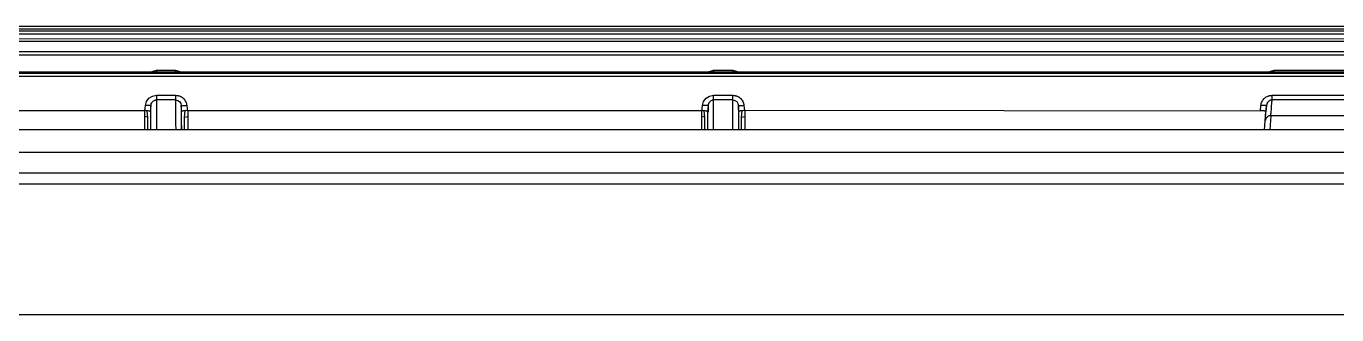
# Model space of a CAD drawing. Header units: millimetres. Extents: x 1291 to 5660, y 748 to 2981.
# Drawn here: x 1551.4 to 1786.7, y 1464.1 to 1515.9 of the extents above; entities that cross this region are included whole.
import ezdxf

# ---------------------------------------------------------------- set-up
doc = ezdxf.new("R2010")
doc.units = ezdxf.units.MM

msp = doc.modelspace()

# ---------------------------------------------------------------- linework, layer by layer
for p, q in [((1384.81, 1515.46), (2312.54, 1515.46)), ((1574.83, 1503.49), (1574.83, 1497.36)), ((1674.85, 1497.36), (1674.85, 1503.49)), ((1572.68, 1500.74), (1572.68, 1497.31)), ((1580.46, 1500.74), (1580.46, 1497.31)), ((1672.69, 1500.74), (1672.69, 1497.31)), ((1680.46, 1500.74), (1680.46, 1497.31))]:
    msp.add_line(p, q)
for points in [[(1384.81, 1515.9), (2312.54, 1515.9), (2312.54, 1515.46), (2314.27, 1515.24), (2315.88, 1514.61), (2317.29, 1513.61), (2317.58, 1513.5), (2317.86, 1513.4), (2318.03, 1513.34), (2318.3, 1513.25), (2318.39, 1513.22), (2318.43, 1513.21), (2318.46, 1513.21), (2318.51, 1513.21)], [(1379.16, 1512.32), (1379.33, 1512.37), (1379.51, 1512.44), (1380, 1512.62), (1381.42, 1513.66), (1383.05, 1514.32), (1384.81, 1514.56), (2312.54, 1514.56), (2314.3, 1514.32), (2315.93, 1513.66), (2317.35, 1512.62), (2316.25, 1512.62)], [(2315.42, 1514.5), (2315.33, 1514.54), (2315.13, 1514.61), (2315.02, 1514.65), (2314.62, 1514.76), (2314.22, 1514.86), (2313.8, 1514.94), (2313.39, 1515), (2313.28, 1515.01), (2313.17, 1515.02), (2313.07, 1515.02), (2312.97, 1515.03), (2312.54, 1515.04), (1384.81, 1515.04), (1384.39, 1515.03), (1383.97, 1515), (1383.56, 1514.94), (1383.15, 1514.87), (1382.74, 1514.77), (1382.34, 1514.65), (1382.29, 1514.63), (1382.23, 1514.62), (1382.19, 1514.6)], [(2312.54, 1513.57), (1384.81, 1513.66)], [(2314.51, 1512.87), (2314.19, 1512.95), (2313.86, 1513.02), (2313.54, 1513.07), (2313.21, 1513.11), (2312.88, 1513.14), (2312.54, 1513.14), (1384.81, 1513.14)], [(2312.54, 1511.29), (1384.81, 1511.29)], [(2312.54, 1510.7), (1384.81, 1510.7)], [(2312.3, 1507.4), (1385.05, 1507.4), (1383.13, 1507.14), (1381.37, 1506.43), (1379.82, 1505.32), (1378.56, 1503.86), (1378.55, 1503.84), (1378.56, 1503.82), (1378.56, 1503.8), (1378.57, 1503.8), (1378.59, 1503.78), (1378.62, 1503.77)], [(2312.3, 1507.65), (1385.05, 1507.65)], [(1385.05, 1507.63), (1385.05, 1506.94), (2312.3, 1506.94), (2312.3, 1507.63)], [(1573.65, 1507.66), (1574.83, 1508.03), (1574.83, 1507.65)], [(1574.83, 1508.03), (1578.27, 1508.03)], [(1578.27, 1507.65), (1578.27, 1508.03), (1579.45, 1507.66)], [(1673.67, 1507.66), (1674.85, 1508.03), (1674.85, 1507.65)], [(1674.85, 1508.03), (1678.3, 1508.03)], [(1678.3, 1507.65), (1678.3, 1508.03), (1679.47, 1507.66)], [(1774.31, 1507.67), (1775.47, 1508.03)], [(1775.47, 1507.65), (1775.47, 1508.03), (1807.72, 1508.03)], [(2294.86, 1497.28), (2294.86, 1497.32), (1402.37, 1497.28), (1400.23, 1497.31), (1398.15, 1497.42), (1396.13, 1497.59), (1394.68, 1497.76), (1393.32, 1497.95), (1392.04, 1498.19), (1390.85, 1498.45), (1388.98, 1498.97), (1388.83, 1499.02), (1388.01, 1499.34), (1387.33, 1499.66), (1386.64, 1500.1), (1386.22, 1500.56), (1386.08, 1501.02), (1386.08, 1503.99)], [(1479.34, 1500.55), (1479.35, 1500.57), (1479.37, 1500.59), (1479.42, 1500.63), (1479.5, 1500.65), (1479.6, 1500.68), (1479.72, 1500.7), (1479.85, 1500.72), (1480, 1500.72), (1480.16, 1500.74), (1572.75, 1500.74), (1572.79, 1501.21), (1572.83, 1501.69), (1573.03, 1502.39), (1573.48, 1502.97), (1574.1, 1503.35), (1574.83, 1503.49), (1578.27, 1503.49), (1578.27, 1498.13), (1578.28, 1497.65), (1578.28, 1497.36)], [(1578.27, 1503.49), (1578.46, 1503.48), (1578.64, 1503.46), (1578.74, 1503.44), (1578.78, 1503.42), (1578.82, 1503.41), (1578.91, 1503.39), (1579.08, 1503.32), (1579.16, 1503.28), (1579.2, 1503.26), (1579.25, 1503.24), (1579.28, 1503.22), (1579.32, 1503.19), (1579.48, 1503.09), (1579.62, 1502.97), (1579.65, 1502.94), (1579.68, 1502.91), (1579.71, 1502.87), (1579.75, 1502.84), (1579.87, 1502.7), (1579.97, 1502.56), (1580.06, 1502.39), (1580.08, 1502.35), (1580.1, 1502.31), (1580.12, 1502.27), (1580.13, 1502.22), (1580.17, 1502.14), (1580.19, 1502.05), (1580.24, 1501.87), (1580.26, 1501.69), (1580.31, 1501.21), (1580.35, 1500.74), (1672.77, 1500.74), (1672.81, 1501.21), (1672.85, 1501.69), (1673.06, 1502.39), (1673.5, 1502.97), (1674.12, 1503.35), (1674.85, 1503.49), (1678.3, 1503.49), (1678.48, 1503.48), (1678.66, 1503.46)], [(1678.3, 1497.36), (1678.3, 1498.9), (1678.3, 1499.01), (1678.3, 1503.49)], [(1774.43, 1503.37), (1774.47, 1503.39), (1774.52, 1503.4), (1774.56, 1503.41), (1774.65, 1503.44), (1774.74, 1503.46), (1774.92, 1503.48), (1775.11, 1503.49), (1808.08, 1503.49), (1808.26, 1503.48), (1808.35, 1503.47), (1808.45, 1503.46), (1808.62, 1503.41), (1808.8, 1503.35), (1808.85, 1503.34), (1808.89, 1503.32), (1808.93, 1503.3), (1808.97, 1503.28), (1809.05, 1503.23), (1809.13, 1503.19), (1809.28, 1503.09), (1809.42, 1502.97), (1809.46, 1502.94)], [(1808.08, 1503.49), (1808.08, 1502.66), (1775.11, 1502.66), (1775.11, 1503.49)], [(1573.83, 1501.66), (1573.53, 1501.65), (1572.83, 1501.69)], [(1573.83, 1501.66), (1573.78, 1501.11), (1573.73, 1500.55)], [(1573.83, 1497.35), (1573.83, 1500.46), (1573.83, 1500.76), (1573.83, 1501.66), (1573.84, 1501.72), (1573.85, 1501.79), (1573.9, 1501.96), (1573.97, 1502.12), (1574.07, 1502.28), (1574.18, 1502.4), (1574.32, 1502.51), (1574.48, 1502.59), (1574.56, 1502.63), (1574.65, 1502.65), (1574.74, 1502.66), (1574.83, 1502.67)], [(1578.27, 1502.66), (1574.83, 1502.66)], [(1579.37, 1500.55), (1579.32, 1501.11), (1579.27, 1501.66), (1579.27, 1497.35)], [(1673.85, 1501.66), (1673.55, 1501.65), (1672.85, 1501.69)], [(1673.86, 1501.66), (1673.81, 1501.11), (1673.76, 1500.55), (1673.76, 1497.32)], [(1674.85, 1502.67), (1674.76, 1502.66), (1674.67, 1502.65), (1674.58, 1502.63), (1674.5, 1502.59), (1674.35, 1502.51), (1674.21, 1502.4), (1674.09, 1502.28), (1674, 1502.12), (1673.92, 1501.96), (1673.87, 1501.79), (1673.86, 1501.72), (1673.86, 1501.66), (1673.86, 1500.76), (1673.85, 1500.46)], [(1678.3, 1502.66), (1674.85, 1502.66)], [(1678.71, 1503.45), (1678.76, 1503.44), (1678.8, 1503.42), (1678.84, 1503.41), (1678.93, 1503.39), (1679.02, 1503.35), (1679.1, 1503.32), (1679.19, 1503.28), (1679.22, 1503.26), (1679.26, 1503.24), (1679.31, 1503.22), (1679.35, 1503.19), (1679.5, 1503.09), (1679.64, 1502.97), (1679.77, 1502.84)], [(1679.39, 1500.55), (1679.34, 1501.11), (1679.29, 1501.66), (1679.29, 1497.35)], [(1679.67, 1502.94), (1679.71, 1502.91)], [(1679.71, 1502.91), (1679.89, 1502.7), (1679.99, 1502.56), (1680.09, 1502.39), (1680.1, 1502.35), (1680.14, 1502.27), (1680.16, 1502.22), (1680.19, 1502.14), (1680.22, 1502.05), (1680.26, 1501.87), (1680.29, 1501.69), (1680.34, 1501.21), (1680.38, 1500.74)], [(1773.02, 1500.74), (1773.11, 1501.69)], [(1774.88, 1499.82), (1774.9, 1500.01), (1774.91, 1500.21), (1774.92, 1500.31), (1774.93, 1500.39), (1774.93, 1500.49), (1774.94, 1500.58), (1774.98, 1500.94), (1775, 1501.3), (1775.03, 1501.65), (1775.06, 1501.99), (1775.07, 1502.17), (1775.08, 1502.32), (1775.1, 1502.49), (1775.11, 1502.66), (1774.94, 1502.65), (1774.79, 1502.61), (1774.64, 1502.53), (1774.51, 1502.44), (1774.38, 1502.32), (1774.28, 1502.18), (1774.19, 1502.02), (1774.14, 1501.84), (1774.11, 1501.75), (1774.1, 1501.66), (1773.81, 1501.64), (1773.11, 1501.68), (1773.12, 1501.78), (1773.13, 1501.87), (1773.14, 1501.91), (1773.15, 1501.96), (1773.17, 1502), (1773.17, 1502.05), (1773.23, 1502.22), (1773.31, 1502.39), (1773.4, 1502.55), (1773.43, 1502.59)], [(1773.9, 1499), (1773.89, 1498.99), (1773.89, 1498.96), (1773.89, 1498.94), (1773.9, 1499.12), (1773.92, 1499.3), (1773.93, 1499.39), (1773.93, 1499.49), (1773.94, 1499.56), (1773.95, 1499.65), (1773.97, 1500.01), (1774, 1500.35), (1774.03, 1500.69), (1774.05, 1501.01), (1774.07, 1501.18), (1774.08, 1501.34), (1774.09, 1501.5), (1774.1, 1501.66), (1774.06, 1501.11), (1774.01, 1500.55), (1773.99, 1500.58), (1773.95, 1500.61), (1773.89, 1500.64), (1773.79, 1500.67), (1773.68, 1500.69), (1773.55, 1500.71), (1773.4, 1500.72), (1773.24, 1500.73), (1773.13, 1500.74)], [(1773.46, 1502.63), (1773.48, 1502.66), (1773.51, 1502.7), (1773.63, 1502.84), (1773.76, 1502.97), (1773.83, 1503.03), (1773.9, 1503.09), (1773.98, 1503.14), (1774.05, 1503.19), (1774.22, 1503.28), (1774.38, 1503.35)], [(1573.26, 1497.31), (1573.26, 1499.58), (1572.68, 1499.69)], [(1573.73, 1500.55), (1573.71, 1500.58), (1573.68, 1500.62), (1573.61, 1500.64), (1573.51, 1500.67), (1573.39, 1500.7), (1573.26, 1500.72), (1573.11, 1500.72), (1572.95, 1500.73), (1572.85, 1500.74)], [(1573.26, 1499.58), (1573.15, 1500.72)], [(1579.88, 1499.58), (1579.99, 1500.72)], [(1579.88, 1497.31), (1579.88, 1499.58), (1580.46, 1499.69)], [(1673.26, 1497.31), (1673.26, 1499.58), (1672.69, 1499.69)], [(1673.75, 1500.55), (1673.74, 1500.58), (1673.7, 1500.62), (1673.63, 1500.64), (1673.53, 1500.67), (1673.41, 1500.7), (1673.28, 1500.72), (1673.13, 1500.72), (1672.97, 1500.73), (1672.87, 1500.74)], [(1673.26, 1499.58), (1673.15, 1500.72)], [(1773.81, 1500.66), (1680.21, 1500.74), (1680.05, 1500.72), (1679.9, 1500.72), (1679.76, 1500.7), (1679.64, 1500.68), (1679.55, 1500.65), (1679.47, 1500.63), (1679.42, 1500.59), (1679.4, 1500.57), (1679.39, 1500.55)], [(1679.88, 1499.58), (1679.99, 1500.72)], [(1679.88, 1497.31), (1679.88, 1499.58), (1680.46, 1499.69)], [(1773.75, 1497.31), (1774.01, 1500.54)], [(1773.76, 1497.31), (1773.89, 1498.93)], [(1774.21, 1499.56), (1774.14, 1499.51), (1774.08, 1499.44), (1774.07, 1499.42), (1774.05, 1499.4), (1774.04, 1499.38), (1774.03, 1499.36), (1774, 1499.32), (1773.98, 1499.28), (1773.95, 1499.19), (1773.92, 1499.12), (1773.9, 1499.03)], [(1774.26, 1499.61), (1774.24, 1499.6), (1774.22, 1499.58)], [(1774.54, 1499.77), (1774.52, 1499.76), (1774.43, 1499.72), (1774.35, 1499.68), (1774.28, 1499.63)], [(1808.51, 1497.31), (1808.3, 1499.82), (1774.56, 1499.78)], [(1774.88, 1499.83), (1774.79, 1499.82), (1774.7, 1499.81), (1774.65, 1499.8), (1774.61, 1499.79), (1774.59, 1499.78)], [(1774.88, 1499.82), (1774.68, 1497.31)], [(1573.73, 1498.08), (1573.74, 1497.32)], [(1579.36, 1497.32), (1579.37, 1498.08)], [(1679.39, 1497.32), (1679.39, 1498.08)], [(1362.19, 1493.31), (2335.17, 1493.31)], [(1347.68, 1490.97), (1347.73, 1490.34), (1347.92, 1489.46), (1348.24, 1488.49), (1348.61, 1487.59), (2348.74, 1487.59), (2349.12, 1488.49), (2349.43, 1489.46), (2349.63, 1490.34), (2349.67, 1490.97)], [(2364.31, 1464.08), (1333.05, 1464.08)]]:
    msp.add_lwpolyline(points)
for points in [[(1578.27, 1502.67, -0.38338), (1579.27, 1501.66), (1579.57, 1501.65), (1580.26, 1501.69)], [(1678.3, 1502.67, -0.38338), (1679.29, 1501.66), (1679.59, 1501.65), (1680.29, 1501.69)], [(1362.19, 1489.57), (2335.17, 1489.57), (2335.17, 1493.31), (2338.89, 1493.18), (2342.56, 1492.76), (2346.16, 1492.04), (2349.67, 1490.97), (2352.14, 1489.92), (2354.47, 1488.65), (2356.61, 1487.16), (2358.55, 1485.45), (2360.29, 1483.54), (2361.82, 1481.45), (2363.11, 1479.22), (2364.18, 1476.84, 0.053809), (2373.49, 1480.12), (2373.5, 1480.13), (2373.52, 1480.14), (2373.66, 1480.23), (2373.8, 1480.32), (2373.83, 1480.35), (2373.86, 1480.37)]]:
    msp.add_lwpolyline(points, format="xyb")
msp.add_ellipse((1581.52, 1500.39), major_axis=(-2.17, 0.16), ratio=0.147524, start_param=5.294839, end_param=6.27792)

doc.saveas('drawing.dxf')
